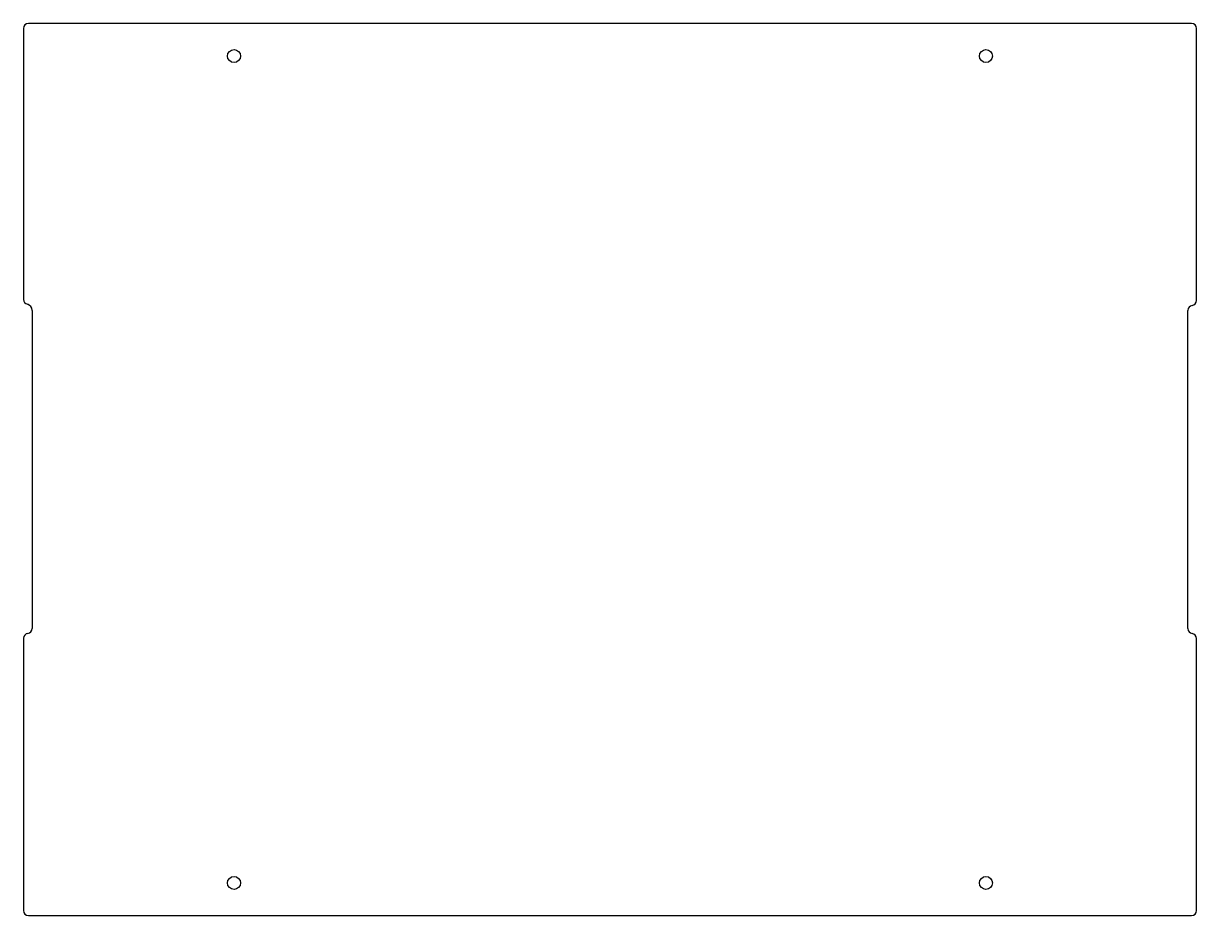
# Model space of a CAD drawing. Header units: millimetres. Extents: x -969 to -501, y 23 to 379.
import ezdxf

# ---------------------------------------------------------------- set-up
doc = ezdxf.new("R2010")
doc.units = ezdxf.units.MM
doc.layers.get('0').update_dxf_attribs({"linetype": 'CONTINUOUS'})

msp = doc.modelspace()

# ---------------------------------------------------------------- linework, layer by layer
for p, q in [((-503.04, 379.08, 0), (-967.04, 379.08, 0)), ((-969.04, 377.08, 0), (-969.04, 268.97, 0)), ((-501.04, 268.52, 0), (-501.04, 377.08, 0)), ((-965.54, 264.58, 0), (-965.54, 137.68, 0)), ((-504.54, 137.61, 0), (-504.54, 264.55, 0)), ((-969.04, 133.71, 0), (-969.04, 25.08, 0)), ((-501.04, 25.08, 0), (-501.04, 133.64, 0)), ((-967.04, 23.08, 0), (-503.04, 23.08, 0))]:
    msp.add_line(p, q)
for centre in [(-885.04, 366.08, 0), (-585.04, 366.08, 0), (-885.04, 36.08, 0), (-585.04, 36.08, 0)]:
    msp.add_circle(centre, 2.6)
for centre, radius, start, end in [((-967.04, 377.08, 0), 2, 90, 180), ((-503.04, 377.08, 0), 2, 0, 90), ((-967.04, 268.97, 0), 2, 180, 257.1604), ((-968.04, 264.58, 0), 2.5, 0, 77.1604), ((-503.04, 268.52, 0), 2, -82.8192, 0), ((-502.54, 264.55, 0), 2, 97.1808, 180), ((-967.54, 137.68, 0), 2, -82.8192, 0), ((-502.54, 137.61, 0), 2, 180, 262.8192), ((-967.04, 133.71, 0), 2, 97.1808, 180), ((-503.04, 133.64, 0), 2, 0, 82.8192), ((-967.04, 25.08, 0), 2, 180, 270), ((-503.04, 25.08, 0), 2, -90, 0)]:
    msp.add_arc(centre, radius, start, end)

doc.saveas('drawing.dxf')
